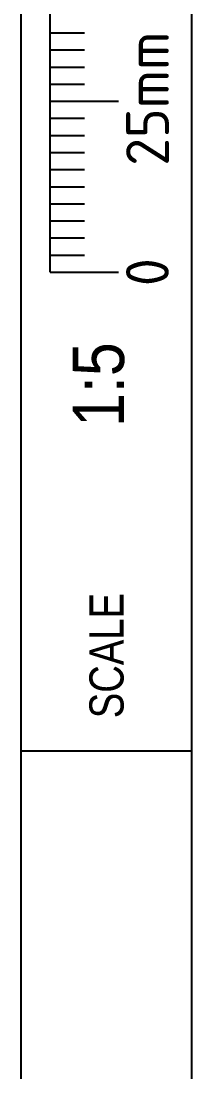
# Model space of a CAD drawing. Extents: x 0 to 1002, y -1330 to 297.
# Drawn here: x 410.5 to 415.5, y 87.36 to 118.1 of the extents above; entities that cross this region are included whole.
import ezdxf
from ezdxf.enums import TextEntityAlignment as Align

# ---------------------------------------------------------------- set-up
doc = ezdxf.new("R2010")
doc.units = 0
doc.header["$LTSCALE"] = 12
doc.header["$MEASUREMENT"] = 0
doc.layers.get('0').update_dxf_attribs({"linetype": 'CONTINUOUS'})
for name, color, linetype in [('L18', 4, 'CONTINUOUS'), ('L25', 1, 'CONTINUOUS'), ('TBLK18', 4, 'CONTINUOUS'), ('TBLK25', 1, 'CONTINUOUS'), ('TBLK35', 3, 'CONTINUOUS'), ('TBLK50', 7, 'CONTINUOUS')]:
    doc.layers.add(name, color=color, linetype=linetype)
doc.styles.add('HELV', font='helvs.shx')
doc.styles.add('HELVL', font='helvl.shx')
doc.styles.add('ISO', font='iso3098b.shx')

# ---------------------------------------------------------------- blocks, each defined once
blk = doc.blocks.new('SCA5_3')
at = {"layer": 'L18'}
for p, q in [((-4.146, 14), (-4.146, 89)), ((-4.146, 21), (-3.146, 21)), ((-4.146, 20.5), (-3.146, 20.5)), ((-4.146, 20), (-3.146, 20)), ((-4.146, 19.5), (-3.146, 19.5)), ((-4.146, 19), (-2.146, 19)), ((-4.146, 18.5), (-3.146, 18.5)), ((-4.146, 18), (-3.146, 18)), ((-4.146, 17.5), (-3.146, 17.5)), ((-4.146, 17), (-3.146, 17)), ((-4.146, 16.5), (-3.146, 16.5)), ((-4.146, 16), (-3.146, 16)), ((-4.146, 15.5), (-3.146, 15.5)), ((-4.146, 15), (-3.146, 15)), ((-4.146, 14.5), (-3.146, 14.5)), ((-4.146, 14), (-2.146, 14))]:
    blk.add_line(p, q, dxfattribs=at)
at = {"layer": 'L18', "style": 'ISO'}
blk.add_text('25mm', height=1.25, rotation=90, dxfattribs=at).set_placement((-0.675, 17.11))
blk.add_text('0', height=1.25, rotation=90, dxfattribs=at).set_placement((-0.679, 14), align=Align.CENTER)
at = {"layer": 'L18', "style": 'HELV', "width": 0.85}
blk.add_text('1:5', height=1.5, rotation=90, dxfattribs=at).set_placement((-1.986, 11.949), align=Align.RIGHT)
blk = doc.blocks.new('A3BBLK')
at = {"layer": 'TBLK50'}
blk.add_line((415.5, 4.5), (415.5, 292.5), dxfattribs=at)
blk = doc.blocks.new('title block')
at = {"layer": 'TBLK35'}
for p, q in [((410.5, 57), (410.5, 292.5)), ((410.5, 96.75), (415.5, 96.75))]:
    blk.add_line(p, q, dxfattribs=at)
blk.add_blockref('A3BBLK', (0, 0))
at = {"layer": 'TBLK18', "style": 'HELVL', "width": 0.8}
blk.add_text('SCALE', height=1, rotation=90, dxfattribs=at).set_placement((413.5, 97.703))
at = {"layer": 'TBLK18', "style": 'ISO'}
blk.add_attdef('MR_DIRECTORATE', text='', height=1.5, dxfattribs=at).set_placement((381.5, 67.119), align=Align.CENTER)
for tag, p in [('STREET_NAME', (355.514, 61.1)), ('SUBURB_POSTCODE', (388.488, 61.1)), ('TELEPHONE_NO.', (368.306, 58.836)), ('FAX_NO.', (393.555, 58.836))]:
    blk.add_attdef(tag, p, '', height=1.5, dxfattribs=at)
at = {"layer": 'TBLK25', "style": 'ISO'}
for tag, height, p in [('MR_BRANCH', 2, (381.5, 64.199)), ('ROAD_SECTION', 1.75, (384.5, 29.162)), ('SLK', 1.75, (384.5, 26.108)), ('CHAINAGE', 1.75, (384.5, 19.205))]:
    blk.add_attdef(tag, text='', height=height, dxfattribs=at).set_placement(p, align=Align.CENTER)
for tag, p, height in [('FILE_NUMBER', (371.773, 53.237), 2.5), ('DESIGNED_/_DRAWN', (371.773, 48.487), 2), ('VERIFIED', (371.773, 43.487), 2), ('APPROVED', (371.773, 38.487), 2), ('LOCAL_AUTHORITY', (370.48, 16.733), 1.25)]:
    blk.add_attdef(tag, p, '', height=height, dxfattribs=at)
at = {"layer": 'TBLK35', "style": 'ISO', "width": 0.9}
for tag, p in [('ROAD_PROJECT&NUMBER', (384.5, 32.231)), ('DRAWING_DESCRIPTION', (384.5, 22.288))]:
    blk.add_attdef(tag, text='', height=2.5, dxfattribs=at).set_placement(p, align=Align.CENTER)
at = {"layer": 'TBLK50', "style": 'ISO'}
blk.add_attdef('DRG_NUMBER', (356.803, 6.021), '', height=5, dxfattribs=at)

msp = doc.modelspace()

# ---------------------------------------------------------------- block references
at = {"color": 1}
msp.add_blockref('title block', (0, 0), dxfattribs=at)
at = {"layer": 'L25'}
msp.add_blockref('SCA5_3', (415.5, 96.750003), dxfattribs=at)

doc.saveas('drawing.dxf')
